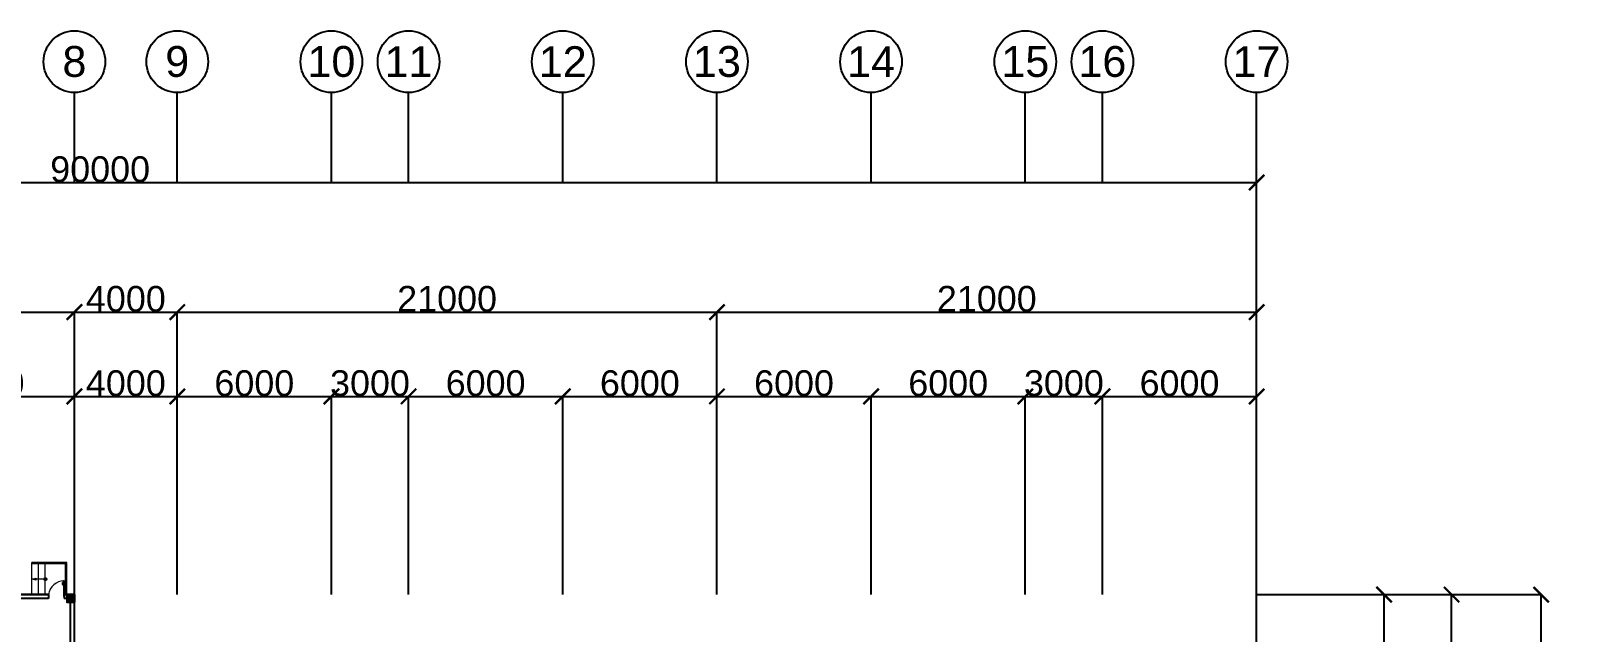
# Model space of a CAD drawing. Header units: millimetres. Extents: x 3339 to 2017737, y 4955 to 2748989.
# Drawn here: x 1619558 to 1679497, y 1307046 to 1330440 of the extents above; entities that cross this region are included whole.
import ezdxf

# ---------------------------------------------------------------- set-up
doc = ezdxf.new("R2010")
doc.units = ezdxf.units.MM
doc.header["$LTSCALE"] = 30
for name, color, linetype, lineweight in [('A-DETL-GENF', 92, 'Continuous', 13), ('A-DOOR', 31, 'Continuous', 13), ('STAIR', 1, 'Continuous', 5), ('T-WAL', 4, 'Continuous', 5)]:
    doc.layers.add(name, color=color, linetype=linetype, lineweight=lineweight)
doc.layers.add('DIM LINES', color=7, linetype='Continuous')
doc.styles.get("Standard").update_dxf_attribs({"font": 'arial.ttf'})
doc.dimstyles.new('GREEN', dxfattribs={"dimtxt": 1000, "dimasz": 600, "dimexe": 0.18, "dimexo": 0.0625, "dimgap": 0.09, "dimtad": 2, "dimdec": 0, "dimzin": 0, "dimdsep": 46, "dimtxsty": 'Standard', "dimblk": 'ARCHTICK', "dimcen": 0.09, "dimclrd": 3, "dimclre": 3, "dimclrt": 2, "dimadec": 0, "dimazin": 0, "dimtfac": 1, "dimtdec": 0, "dimtofl": 0, "dimtmove": 0, "dimatfit": 3, "dimfxl": 1, "dimtolj": 1, "dimtzin": 0, "dimarcsym": 0})

# ---------------------------------------------------------------- blocks, each defined once
blk = doc.blocks.new('_ArchTick')
at = {"color": 0, "linetype": 'ByBlock', "const_width": 0.15}
blk.add_lwpolyline([(-0.5, -0.5), (0.5, 0.5)], dxfattribs=at)
blk = doc.blocks.new('*D861')
at = {"layer": 'Defpoints', "color": 0, "transparency": 16777216}
for p in [(1667256, 1324539), (1577256, 1308509), (1667256, 1301709)]:
    blk.add_point(p, dxfattribs=at)
at = {"layer": 'DIM LINES', "color": 3, "linetype": 'ByBlock', "lineweight": -2, "transparency": 16777216}
for p, q in [((1577256, 1308509), (1577256, 1324539)), ((1577256, 1324539), (1667256, 1324539)), ((1667256, 1301709), (1667256, 1324539))]:
    blk.add_line(p, q, dxfattribs=at)
at = {"layer": 'DIM LINES', "color": 3, "lineweight": -2, "transparency": 16777216, "xscale": 600, "yscale": 600, "zscale": 600, "rotation": 180}
blk.add_blockref('_ArchTick', (1577256, 1324539), dxfattribs=at)
at = {"layer": 'DIM LINES', "color": 3, "lineweight": -2, "transparency": 16777216, "xscale": 600, "yscale": 600, "zscale": 600}
blk.add_blockref('_ArchTick', (1667256, 1324539), dxfattribs=at)
at = {"layer": 'DIM LINES', "color": 2, "transparency": 16777216, "insert": (1622256, 1325050), "char_height": 1000, "attachment_point": 5}
blk.add_mtext('\\A1;90000', dxfattribs=at)
blk = doc.blocks.new('*D862')
at = {"layer": 'Defpoints', "color": 0, "transparency": 16777216}
for p in [(1621256, 1319497), (1577256, 1308509), (1621256, 1289653)]:
    blk.add_point(p, dxfattribs=at)
at = {"layer": 'DIM LINES', "color": 3, "linetype": 'ByBlock', "lineweight": -2, "transparency": 16777216}
for p, q in [((1577256, 1308509), (1577256, 1319497)), ((1577256, 1319497), (1621256, 1319497)), ((1621256, 1289654), (1621256, 1319497))]:
    blk.add_line(p, q, dxfattribs=at)
at = {"layer": 'DIM LINES', "color": 3, "lineweight": -2, "transparency": 16777216, "xscale": 600, "yscale": 600, "zscale": 600, "rotation": 180}
blk.add_blockref('_ArchTick', (1577256, 1319497), dxfattribs=at)
at = {"layer": 'DIM LINES', "color": 3, "lineweight": -2, "transparency": 16777216, "xscale": 600, "yscale": 600, "zscale": 600}
blk.add_blockref('_ArchTick', (1621256, 1319497), dxfattribs=at)
at = {"layer": 'DIM LINES', "color": 2, "transparency": 16777216, "insert": (1599256, 1320008), "char_height": 1000, "attachment_point": 5}
blk.add_mtext('\\A1;44000', dxfattribs=at)
blk = doc.blocks.new('*D863')
at = {"layer": 'Defpoints', "color": 0, "transparency": 16777216}
for p in [(1625256, 1319497), (1621256, 1308509), (1625256, 1308509)]:
    blk.add_point(p, dxfattribs=at)
at = {"layer": 'DIM LINES', "color": 3, "linetype": 'ByBlock', "lineweight": -2, "transparency": 16777216}
for p, q in [((1621256, 1308509), (1621256, 1319497)), ((1621256, 1319497), (1625256, 1319497)), ((1625256, 1308509), (1625256, 1319497))]:
    blk.add_line(p, q, dxfattribs=at)
at = {"layer": 'DIM LINES', "color": 3, "lineweight": -2, "transparency": 16777216, "xscale": 600, "yscale": 600, "zscale": 600, "rotation": 180}
blk.add_blockref('_ArchTick', (1621256, 1319497), dxfattribs=at)
at = {"layer": 'DIM LINES', "color": 3, "lineweight": -2, "transparency": 16777216, "xscale": 600, "yscale": 600, "zscale": 600}
blk.add_blockref('_ArchTick', (1625256, 1319497), dxfattribs=at)
at = {"layer": 'DIM LINES', "color": 2, "transparency": 16777216, "insert": (1623256, 1320008), "char_height": 1000, "attachment_point": 5}
blk.add_mtext('\\A1;4000', dxfattribs=at)
blk = doc.blocks.new('*D665')
at = {"layer": 'Defpoints', "color": 0, "transparency": 16777216}
for p in [(1646256, 1319497), (1625256, 1308509), (1646256, 1308509)]:
    blk.add_point(p, dxfattribs=at)
at = {"layer": 'DIM LINES', "color": 3, "linetype": 'ByBlock', "lineweight": -2, "transparency": 16777216}
for p, q in [((1625256, 1308509), (1625256, 1319497)), ((1625256, 1319497), (1646256, 1319497)), ((1646256, 1308509), (1646256, 1319497))]:
    blk.add_line(p, q, dxfattribs=at)
at = {"layer": 'DIM LINES', "color": 3, "lineweight": -2, "transparency": 16777216, "xscale": 600, "yscale": 600, "zscale": 600, "rotation": 180}
blk.add_blockref('_ArchTick', (1625256, 1319497), dxfattribs=at)
at = {"layer": 'DIM LINES', "color": 3, "lineweight": -2, "transparency": 16777216, "xscale": 600, "yscale": 600, "zscale": 600}
blk.add_blockref('_ArchTick', (1646256, 1319497), dxfattribs=at)
at = {"layer": 'DIM LINES', "color": 2, "transparency": 16777216, "insert": (1635756, 1320008), "char_height": 1000, "attachment_point": 5}
blk.add_mtext('\\A1;21000', dxfattribs=at)
blk = doc.blocks.new('*D666')
at = {"layer": 'Defpoints', "color": 0, "transparency": 16777216}
for p in [(1667256, 1319497), (1646256, 1308509), (1667256, 1308509)]:
    blk.add_point(p, dxfattribs=at)
at = {"layer": 'DIM LINES', "color": 3, "linetype": 'ByBlock', "lineweight": -2, "transparency": 16777216}
for p, q in [((1646256, 1308509), (1646256, 1319497)), ((1646256, 1319497), (1667256, 1319497)), ((1667256, 1308509), (1667256, 1319497))]:
    blk.add_line(p, q, dxfattribs=at)
at = {"layer": 'DIM LINES', "color": 3, "lineweight": -2, "transparency": 16777216, "xscale": 600, "yscale": 600, "zscale": 600, "rotation": 180}
blk.add_blockref('_ArchTick', (1646256, 1319497), dxfattribs=at)
at = {"layer": 'DIM LINES', "color": 3, "lineweight": -2, "transparency": 16777216, "xscale": 600, "yscale": 600, "zscale": 600}
blk.add_blockref('_ArchTick', (1667256, 1319497), dxfattribs=at)
at = {"layer": 'DIM LINES', "color": 2, "transparency": 16777216, "insert": (1656756, 1320008), "char_height": 1000, "attachment_point": 5}
blk.add_mtext('\\A1;21000', dxfattribs=at)
blk = doc.blocks.new('*D673')
at = {"layer": 'Defpoints', "color": 0, "transparency": 16777216}
for p in [(1621256, 1316216), (1614256, 1308509), (1621256, 1308509)]:
    blk.add_point(p, dxfattribs=at)
at = {"layer": 'DIM LINES', "color": 3, "linetype": 'ByBlock', "lineweight": -2, "transparency": 16777216}
for p, q in [((1614256, 1308509), (1614256, 1316217)), ((1614256, 1316216), (1621256, 1316216)), ((1621256, 1308509), (1621256, 1316217))]:
    blk.add_line(p, q, dxfattribs=at)
at = {"layer": 'DIM LINES', "color": 3, "lineweight": -2, "transparency": 16777216, "xscale": 600, "yscale": 600, "zscale": 600, "rotation": 180}
blk.add_blockref('_ArchTick', (1614256, 1316216), dxfattribs=at)
at = {"layer": 'DIM LINES', "color": 3, "lineweight": -2, "transparency": 16777216, "xscale": 600, "yscale": 600, "zscale": 600}
blk.add_blockref('_ArchTick', (1621256, 1316216), dxfattribs=at)
at = {"layer": 'DIM LINES', "color": 2, "transparency": 16777216, "insert": (1617756, 1316727), "char_height": 1000, "attachment_point": 5}
blk.add_mtext('\\A1;7000', dxfattribs=at)
blk = doc.blocks.new('*D674')
at = {"layer": 'Defpoints', "color": 0, "transparency": 16777216}
for p in [(1625256, 1316216), (1621256, 1308509), (1625256, 1308509)]:
    blk.add_point(p, dxfattribs=at)
at = {"layer": 'DIM LINES', "color": 3, "linetype": 'ByBlock', "lineweight": -2, "transparency": 16777216}
for p, q in [((1621256, 1308509), (1621256, 1316217)), ((1621256, 1316216), (1625256, 1316216)), ((1625256, 1308509), (1625256, 1316217))]:
    blk.add_line(p, q, dxfattribs=at)
at = {"layer": 'DIM LINES', "color": 3, "lineweight": -2, "transparency": 16777216, "xscale": 600, "yscale": 600, "zscale": 600, "rotation": 180}
blk.add_blockref('_ArchTick', (1621256, 1316216), dxfattribs=at)
at = {"layer": 'DIM LINES', "color": 3, "lineweight": -2, "transparency": 16777216, "xscale": 600, "yscale": 600, "zscale": 600}
blk.add_blockref('_ArchTick', (1625256, 1316216), dxfattribs=at)
at = {"layer": 'DIM LINES', "color": 2, "transparency": 16777216, "insert": (1623256, 1316727), "char_height": 1000, "attachment_point": 5}
blk.add_mtext('\\A1;4000', dxfattribs=at)
blk = doc.blocks.new('*D675')
at = {"layer": 'Defpoints', "color": 0, "transparency": 16777216}
for p in [(1631256, 1316217), (1625256, 1308509), (1631256, 1308509)]:
    blk.add_point(p, dxfattribs=at)
at = {"layer": 'DIM LINES', "color": 3, "linetype": 'ByBlock', "lineweight": -2, "transparency": 16777216}
for p, q in [((1625256, 1308509), (1625256, 1316217)), ((1625256, 1316217), (1631256, 1316217)), ((1631256, 1308509), (1631256, 1316217))]:
    blk.add_line(p, q, dxfattribs=at)
at = {"layer": 'DIM LINES', "color": 3, "lineweight": -2, "transparency": 16777216, "xscale": 600, "yscale": 600, "zscale": 600, "rotation": 180}
blk.add_blockref('_ArchTick', (1625256, 1316217), dxfattribs=at)
at = {"layer": 'DIM LINES', "color": 3, "lineweight": -2, "transparency": 16777216, "xscale": 600, "yscale": 600, "zscale": 600}
blk.add_blockref('_ArchTick', (1631256, 1316217), dxfattribs=at)
at = {"layer": 'DIM LINES', "color": 2, "transparency": 16777216, "insert": (1628256, 1316727), "char_height": 1000, "attachment_point": 5}
blk.add_mtext('\\A1;6000', dxfattribs=at)
blk = doc.blocks.new('*D676')
at = {"layer": 'Defpoints', "color": 0, "transparency": 16777216}
for p in [(1634256, 1316217), (1631256, 1308509), (1634256, 1308509)]:
    blk.add_point(p, dxfattribs=at)
at = {"layer": 'DIM LINES', "color": 3, "linetype": 'ByBlock', "lineweight": -2, "transparency": 16777216}
for p, q in [((1631256, 1308509), (1631256, 1316217)), ((1631256, 1316217), (1634256, 1316217)), ((1634256, 1308509), (1634256, 1316217))]:
    blk.add_line(p, q, dxfattribs=at)
at = {"layer": 'DIM LINES', "color": 3, "lineweight": -2, "transparency": 16777216, "xscale": 600, "yscale": 600, "zscale": 600, "rotation": 180}
blk.add_blockref('_ArchTick', (1631256, 1316217), dxfattribs=at)
at = {"layer": 'DIM LINES', "color": 3, "lineweight": -2, "transparency": 16777216, "xscale": 600, "yscale": 600, "zscale": 600}
blk.add_blockref('_ArchTick', (1634256, 1316217), dxfattribs=at)
at = {"layer": 'DIM LINES', "color": 2, "transparency": 16777216, "insert": (1632756, 1316728), "char_height": 1000, "attachment_point": 5}
blk.add_mtext('\\A1;3000', dxfattribs=at)
blk = doc.blocks.new('*D677')
at = {"layer": 'Defpoints', "color": 0, "transparency": 16777216}
for p in [(1640256, 1316217), (1634256, 1308509), (1640256, 1308509)]:
    blk.add_point(p, dxfattribs=at)
at = {"layer": 'DIM LINES', "color": 3, "linetype": 'ByBlock', "lineweight": -2, "transparency": 16777216}
for p, q in [((1634256, 1308509), (1634256, 1316217)), ((1634256, 1316217), (1640256, 1316217)), ((1640256, 1308509), (1640256, 1316217))]:
    blk.add_line(p, q, dxfattribs=at)
at = {"layer": 'DIM LINES', "color": 3, "lineweight": -2, "transparency": 16777216, "xscale": 600, "yscale": 600, "zscale": 600, "rotation": 180}
blk.add_blockref('_ArchTick', (1634256, 1316217), dxfattribs=at)
at = {"layer": 'DIM LINES', "color": 3, "lineweight": -2, "transparency": 16777216, "xscale": 600, "yscale": 600, "zscale": 600}
blk.add_blockref('_ArchTick', (1640256, 1316217), dxfattribs=at)
at = {"layer": 'DIM LINES', "color": 2, "transparency": 16777216, "insert": (1637256, 1316727), "char_height": 1000, "attachment_point": 5}
blk.add_mtext('\\A1;6000', dxfattribs=at)
blk = doc.blocks.new('*D678')
at = {"layer": 'Defpoints', "color": 0, "transparency": 16777216}
for p in [(1646256, 1316217), (1640256, 1308509), (1646256, 1308509)]:
    blk.add_point(p, dxfattribs=at)
at = {"layer": 'DIM LINES', "color": 3, "linetype": 'ByBlock', "lineweight": -2, "transparency": 16777216}
for p, q in [((1640256, 1308509), (1640256, 1316217)), ((1640256, 1316217), (1646256, 1316217)), ((1646256, 1308509), (1646256, 1316217))]:
    blk.add_line(p, q, dxfattribs=at)
at = {"layer": 'DIM LINES', "color": 3, "lineweight": -2, "transparency": 16777216, "xscale": 600, "yscale": 600, "zscale": 600, "rotation": 180}
blk.add_blockref('_ArchTick', (1640256, 1316217), dxfattribs=at)
at = {"layer": 'DIM LINES', "color": 3, "lineweight": -2, "transparency": 16777216, "xscale": 600, "yscale": 600, "zscale": 600}
blk.add_blockref('_ArchTick', (1646256, 1316217), dxfattribs=at)
at = {"layer": 'DIM LINES', "color": 2, "transparency": 16777216, "insert": (1643256, 1316727), "char_height": 1000, "attachment_point": 5}
blk.add_mtext('\\A1;6000', dxfattribs=at)
blk = doc.blocks.new('*D679')
at = {"layer": 'Defpoints', "color": 0, "transparency": 16777216}
for p in [(1652256, 1316217), (1646256, 1308509), (1652256, 1308509)]:
    blk.add_point(p, dxfattribs=at)
at = {"layer": 'DIM LINES', "color": 3, "linetype": 'ByBlock', "lineweight": -2, "transparency": 16777216}
for p, q in [((1646256, 1308509), (1646256, 1316217)), ((1646256, 1316217), (1652256, 1316217)), ((1652256, 1308509), (1652256, 1316217))]:
    blk.add_line(p, q, dxfattribs=at)
at = {"layer": 'DIM LINES', "color": 3, "lineweight": -2, "transparency": 16777216, "xscale": 600, "yscale": 600, "zscale": 600, "rotation": 180}
blk.add_blockref('_ArchTick', (1646256, 1316217), dxfattribs=at)
at = {"layer": 'DIM LINES', "color": 3, "lineweight": -2, "transparency": 16777216, "xscale": 600, "yscale": 600, "zscale": 600}
blk.add_blockref('_ArchTick', (1652256, 1316217), dxfattribs=at)
at = {"layer": 'DIM LINES', "color": 2, "transparency": 16777216, "insert": (1649256, 1316727), "char_height": 1000, "attachment_point": 5}
blk.add_mtext('\\A1;6000', dxfattribs=at)
blk = doc.blocks.new('*D680')
at = {"layer": 'Defpoints', "color": 0, "transparency": 16777216}
for p in [(1658256, 1316217), (1652256, 1308509), (1658256, 1308509)]:
    blk.add_point(p, dxfattribs=at)
at = {"layer": 'DIM LINES', "color": 3, "linetype": 'ByBlock', "lineweight": -2, "transparency": 16777216}
for p, q in [((1652256, 1308509), (1652256, 1316217)), ((1652256, 1316217), (1658256, 1316217)), ((1658256, 1308509), (1658256, 1316217))]:
    blk.add_line(p, q, dxfattribs=at)
at = {"layer": 'DIM LINES', "color": 3, "lineweight": -2, "transparency": 16777216, "xscale": 600, "yscale": 600, "zscale": 600, "rotation": 180}
blk.add_blockref('_ArchTick', (1652256, 1316217), dxfattribs=at)
at = {"layer": 'DIM LINES', "color": 3, "lineweight": -2, "transparency": 16777216, "xscale": 600, "yscale": 600, "zscale": 600}
blk.add_blockref('_ArchTick', (1658256, 1316217), dxfattribs=at)
at = {"layer": 'DIM LINES', "color": 2, "transparency": 16777216, "insert": (1655256, 1316727), "char_height": 1000, "attachment_point": 5}
blk.add_mtext('\\A1;6000', dxfattribs=at)
blk = doc.blocks.new('*D681')
at = {"layer": 'Defpoints', "color": 0, "transparency": 16777216}
for p in [(1661256, 1316217), (1658256, 1308509), (1661256, 1308509)]:
    blk.add_point(p, dxfattribs=at)
at = {"layer": 'DIM LINES', "color": 3, "linetype": 'ByBlock', "lineweight": -2, "transparency": 16777216}
for p, q in [((1658256, 1308509), (1658256, 1316217)), ((1658256, 1316217), (1661256, 1316217)), ((1661256, 1308509), (1661256, 1316217))]:
    blk.add_line(p, q, dxfattribs=at)
at = {"layer": 'DIM LINES', "color": 3, "lineweight": -2, "transparency": 16777216, "xscale": 600, "yscale": 600, "zscale": 600, "rotation": 180}
blk.add_blockref('_ArchTick', (1658256, 1316217), dxfattribs=at)
at = {"layer": 'DIM LINES', "color": 3, "lineweight": -2, "transparency": 16777216, "xscale": 600, "yscale": 600, "zscale": 600}
blk.add_blockref('_ArchTick', (1661256, 1316217), dxfattribs=at)
at = {"layer": 'DIM LINES', "color": 2, "transparency": 16777216, "insert": (1659756, 1316728), "char_height": 1000, "attachment_point": 5}
blk.add_mtext('\\A1;3000', dxfattribs=at)
blk = doc.blocks.new('*D682')
at = {"layer": 'Defpoints', "color": 0, "transparency": 16777216}
for p in [(1667256, 1316217), (1661256, 1308509), (1667256, 1308509)]:
    blk.add_point(p, dxfattribs=at)
at = {"layer": 'DIM LINES', "color": 3, "linetype": 'ByBlock', "lineweight": -2, "transparency": 16777216}
for p, q in [((1661256, 1308509), (1661256, 1316217)), ((1661256, 1316217), (1667256, 1316217)), ((1667256, 1308509), (1667256, 1316217))]:
    blk.add_line(p, q, dxfattribs=at)
at = {"layer": 'DIM LINES', "color": 3, "lineweight": -2, "transparency": 16777216, "xscale": 600, "yscale": 600, "zscale": 600, "rotation": 180}
blk.add_blockref('_ArchTick', (1661256, 1316217), dxfattribs=at)
at = {"layer": 'DIM LINES', "color": 3, "lineweight": -2, "transparency": 16777216, "xscale": 600, "yscale": 600, "zscale": 600}
blk.add_blockref('_ArchTick', (1667256, 1316217), dxfattribs=at)
at = {"layer": 'DIM LINES', "color": 2, "transparency": 16777216, "insert": (1664256, 1316727), "char_height": 1000, "attachment_point": 5}
blk.add_mtext('\\A1;6000', dxfattribs=at)
blk = doc.blocks.new('*D708')
at = {"layer": 'Defpoints', "color": 0, "transparency": 16777216}
for p in [(1667256, 1308509), (1678330, 1308509), (1667256, 1238709)]:
    blk.add_point(p, dxfattribs=at)
at = {"layer": 'DIM LINES', "color": 3, "linetype": 'ByBlock', "lineweight": -2, "transparency": 16777216}
for p, q in [((1667256, 1308509), (1678330, 1308509)), ((1678330, 1238709), (1678330, 1308509)), ((1667256, 1238709), (1678330, 1238709))]:
    blk.add_line(p, q, dxfattribs=at)
at = {"layer": 'DIM LINES', "color": 3, "lineweight": -2, "transparency": 16777216, "xscale": 600, "yscale": 600, "zscale": 600}
for p, rotation in [((1678330, 1308509), 90), ((1678330, 1238709), 270)]:
    blk.add_blockref('_ArchTick', p, dxfattribs=dict(at, rotation=rotation))
at = {"layer": 'DIM LINES', "color": 2, "transparency": 16777216, "insert": (1678841, 1273609), "char_height": 1000, "attachment_point": 5, "rotation": 90}
blk.add_mtext('\\A1;69800', dxfattribs=at)
blk = doc.blocks.new('*D709')
at = {"layer": 'Defpoints', "color": 0, "transparency": 16777216}
for p in [(1667256, 1308509), (1674842, 1308509), (1667256, 1301709)]:
    blk.add_point(p, dxfattribs=at)
at = {"layer": 'DIM LINES', "color": 3, "linetype": 'ByBlock', "lineweight": -2, "transparency": 16777216}
for p, q in [((1667256, 1308509), (1674842, 1308509)), ((1674842, 1301709), (1674842, 1308509)), ((1667256, 1301709), (1674842, 1301709))]:
    blk.add_line(p, q, dxfattribs=at)
at = {"layer": 'DIM LINES', "color": 3, "lineweight": -2, "transparency": 16777216, "xscale": 600, "yscale": 600, "zscale": 600}
for p, rotation in [((1674842, 1308509), 90), ((1674842, 1301709), 270)]:
    blk.add_blockref('_ArchTick', p, dxfattribs=dict(at, rotation=rotation))
at = {"layer": 'DIM LINES', "color": 2, "transparency": 16777216, "insert": (1675352, 1305109), "char_height": 1000, "attachment_point": 5, "rotation": 90}
blk.add_mtext('\\A1;6800', dxfattribs=at)
blk = doc.blocks.new('*D721')
at = {"layer": 'Defpoints', "color": 0, "transparency": 16777216}
for p in [(1667257, 1308509), (1672215, 1308509), (1667257, 1301709)]:
    blk.add_point(p, dxfattribs=at)
at = {"layer": 'DIM LINES', "color": 3, "linetype": 'ByBlock', "lineweight": -2, "transparency": 16777216}
for p, q in [((1667257, 1308509), (1672215, 1308509)), ((1672215, 1301709), (1672215, 1308509)), ((1667257, 1301709), (1672215, 1301709))]:
    blk.add_line(p, q, dxfattribs=at)
at = {"layer": 'DIM LINES', "color": 3, "lineweight": -2, "transparency": 16777216, "xscale": 600, "yscale": 600, "zscale": 600}
for p, rotation in [((1672215, 1308509), 90), ((1672215, 1301709), 270)]:
    blk.add_blockref('_ArchTick', p, dxfattribs=dict(at, rotation=rotation))
at = {"layer": 'DIM LINES', "color": 2, "transparency": 16777216, "insert": (1672726, 1305109), "char_height": 1000, "attachment_point": 5, "rotation": 90}
blk.add_mtext('\\A1;6800', dxfattribs=at)

msp = doc.modelspace()

# ---------------------------------------------------------------- hatches: boundary and pattern name
h = msp.add_hatch(color=2)
h.dxf.hatch_style = 1
h.paths.add_polyline_path([(1621255.787, 1308509.357), (1620955.787, 1308509.357), (1620955.787, 1308209.357), (1621255.787, 1308209.357)])

# ---------------------------------------------------------------- linework, layer by layer
for p, q in [((1621255.787, 1324539.478), (1621255.787, 1328039.478)), ((1625255.427, 1324539.478), (1625255.427, 1328039.478)), ((1631255.787, 1324539.478), (1631255.787, 1328039.478)), ((1634255.787, 1324539.478), (1634255.787, 1328039.478)), ((1640255.787, 1324539.478), (1640255.787, 1328039.478)), ((1646255.787, 1324540.018), (1646255.787, 1328040.018)), ((1652255.787, 1324539.478), (1652255.787, 1328039.478)), ((1658255.787, 1324539.478), (1658255.787, 1328039.478)), ((1661255.787, 1324539.478), (1661255.787, 1328039.478)), ((1667255.787, 1324540.018), (1667255.787, 1328040.018)), ((1620249.911, 1308509.357), (1620249.911, 1308359.357)), ((1620855.787, 1308509.357), (1620855.787, 1308359.357)), ((1621255.787, 1308509.357), (1621255.787, 1308209.357)), ((1620249.911, 1308359.357), (1590111.662, 1308359.357)), ((1621105.787, 1308359.357), (1620855.787, 1308359.357)), ((1621255.787, 1308209.357), (1621105.787, 1308209.357)), ((1621105.787, 1302659.357), (1621105.787, 1308209.357))]:
    msp.add_line(p, q)
at = {"color": 0}
for p, q in [((1616305.787, 1308509.357), (1620249.911, 1308509.357)), ((1620249.911, 1308509.357), (1617755.787, 1308509.357)), ((1620855.787, 1308509.357), (1621255.787, 1308509.357)), ((1621255.787, 1308509.357), (1620855.787, 1308509.357)), ((1621255.787, 1290259.357), (1621255.787, 1308509.357)), ((1621105.787, 1296509.357), (1621105.787, 1308359.357))]:
    msp.add_line(p, q, dxfattribs=at)
msp.add_lwpolyline([(1621255.787, 1308509.357), (1620955.787, 1308509.357), (1620955.787, 1308209.357), (1621255.787, 1308209.357), (1621255.787, 1308509.357)], close=True)
at = {"color": 1}
for centre in [(1621255.787, 1329239.478), (1625255.427, 1329239.478), (1631255.787, 1329239.478), (1634255.787, 1329239.478), (1640255.787, 1329239.478), (1646255.787, 1329240.018), (1652255.787, 1329239.478), (1658255.787, 1329239.478), (1661255.787, 1329239.478), (1667255.787, 1329240.018)]:
    msp.add_circle(centre, 1200, dxfattribs=at)
at = {"layer": 'A-DETL-GENF'}
for p, q in [((1620797.212, 1308984.145), (1620787.687, 1308984.145)), ((1620787.687, 1308984.145), (1620787.687, 1308955.57)), ((1620796.272, 1308955.57), (1620787.687, 1308955.57)), ((1620787.687, 1308955.57), (1620787.687, 1308893.765)), ((1620787.687, 1308955.57), (1620797.212, 1308955.57)), ((1620796.272, 1308902.655), (1620787.687, 1308894.07)), ((1620787.687, 1308893.765), (1620802.057, 1308893.765)), ((1620796.272, 1308902.655), (1620796.272, 1308955.57)), ((1620802.057, 1308902.655), (1620796.272, 1308902.655)), ((1620797.212, 1308955.57), (1620797.212, 1308984.145)), ((1620821.024, 1308981.764), (1620797.212, 1308981.764)), ((1620797.212, 1308981.764), (1620797.212, 1308957.951)), ((1620797.212, 1308957.951), (1620821.024, 1308957.951)), ((1620802.057, 1308893.765), (1620802.057, 1308902.655)), ((1620825.787, 1309012.72), (1620821.024, 1309007.957)), ((1620821.024, 1309007.957), (1620821.024, 1308931.757)), ((1620821.024, 1308957.951), (1620821.024, 1308981.764)), ((1620821.024, 1308931.757), (1620825.787, 1308926.995)), ((1620825.787, 1308926.995), (1620825.787, 1309012.72)), ((1620855.787, 1309012.72), (1620855.787, 1308926.995)), ((1620860.549, 1309007.957), (1620855.787, 1309012.72)), ((1620855.787, 1308926.995), (1620860.549, 1308931.757)), ((1620860.549, 1308931.757), (1620860.549, 1309007.957)), ((1620884.362, 1308981.764), (1620860.549, 1308981.764)), ((1620860.549, 1308981.764), (1620860.549, 1308957.951)), ((1620860.549, 1308957.951), (1620884.362, 1308957.951)), ((1620885.301, 1308902.655), (1620879.516, 1308902.655)), ((1620879.516, 1308902.655), (1620879.516, 1308893.765)), ((1620879.516, 1308893.765), (1620893.887, 1308893.765)), ((1620893.887, 1308984.145), (1620884.362, 1308984.145)), ((1620884.362, 1308984.145), (1620884.362, 1308955.57)), ((1620884.362, 1308957.951), (1620884.362, 1308981.764)), ((1620884.362, 1308955.57), (1620893.887, 1308955.57)), ((1620893.887, 1308955.57), (1620885.301, 1308955.57)), ((1620885.301, 1308955.57), (1620885.301, 1308902.655)), ((1620885.301, 1308902.655), (1620893.887, 1308894.07)), ((1620893.887, 1308955.57), (1620893.887, 1308984.145)), ((1620893.887, 1308893.765), (1620893.887, 1308955.57))]:
    msp.add_line(p, q, dxfattribs=at)
at = {"layer": 'A-DOOR', "lineweight": 18}
for p, q in [((1620855.787, 1309044.857), (1620825.787, 1309044.857)), ((1620825.787, 1309044.857), (1620825.787, 1308434.357)), ((1620855.787, 1308434.357), (1620855.787, 1309044.857)), ((1620825.787, 1308434.357), (1620855.787, 1308434.357))]:
    msp.add_line(p, q, dxfattribs=at)
at = {"layer": 'A-DOOR'}
msp.add_arc((1620855.787, 1308434.357), 610.5, 90, 172.94338002, dxfattribs=at)
at = {"layer": 'STAIR', "color": 244, "linetype": 'ByBlock', "true_color": 0x991b1e}
for p, q in [((1619600.231, 1308509.357), (1619600.231, 1309759.357)), ((1619861.342, 1308509.357), (1619861.342, 1309709.357)), ((1620122.453, 1308509.357), (1620122.453, 1309709.357))]:
    msp.add_line(p, q, dxfattribs=at)
at = {"layer": 'STAIR', "color": 1}
for p, q in [((1619600.231, 1309109.357), (1619753.629, 1309151.322)), ((1619753.629, 1309070.558), (1619600.231, 1309109.357)), ((1620182.833, 1309109.357), (1619600.231, 1309109.357)), ((1619753.629, 1309151.322), (1619753.629, 1309070.558))]:
    msp.add_line(p, q, dxfattribs=at)
msp.add_circle((1620122.453, 1309109.357), 60.379, dxfattribs=at)
at = {"layer": 'T-WAL', "color": 244, "linetype": 'ByBlock', "true_color": 0x991b1e}
for p, q in [((1620955.787, 1309759.357), (1619600.231, 1309759.357)), ((1620930.787, 1309734.357), (1619600.231, 1309734.357)), ((1620905.787, 1309709.357), (1619600.231, 1309709.357)), ((1620905.787, 1308509.357), (1620905.787, 1309709.357)), ((1620930.787, 1308509.357), (1620930.787, 1309734.357)), ((1620955.787, 1308509.357), (1620955.787, 1309759.357))]:
    msp.add_line(p, q, dxfattribs=at)

# ---------------------------------------------------------------- texts
at = {"color": 1, "char_height": 1200, "attachment_point": 5}
for s, insert in [('8', (1621255.787, 1329239.478)), ('9', (1625255.427, 1329239.478)), ('10', (1631255.787, 1329239.478)), ('11', (1634255.787, 1329239.478)), ('12', (1640255.787, 1329239.478)), ('13', (1646255.787, 1329240.018)), ('14', (1652255.787, 1329239.478)), ('15', (1658255.787, 1329239.478)), ('16', (1661255.787, 1329239.478)), ('17', (1667255.787, 1329240.018))]:
    msp.add_mtext_dynamic_manual_height_columns(s, width=2400, gutter_width=1, heights=[2400], dxfattribs=dict(at, insert=insert))

# ---------------------------------------------------------------- dimensions: what is measured, and where the dimension line sits
at = {"layer": 'DIM LINES', "color": 0}
for base, p1, p2, picture, middle in [((1667255.787, 1324539.298), (1577255.787, 1308509.357), (1667255.787, 1301709.357), '*D861', (1622255.787, 1325049.961)), ((1621255.787, 1319496.948), (1577255.787, 1308509.357), (1621255.787, 1289653.482), '*D862', (1599255.787, 1320007.611)), ((1625255.787, 1319497.128), (1621255.787, 1308509.357), (1625255.787, 1308509.357), '*D863', (1623255.787, 1320007.791)), ((1646255.787, 1319497.128), (1625255.787, 1308509.357), (1646255.787, 1308509.357), '*D665', (1635755.787, 1320007.791)), ((1667255.787, 1319497.128), (1646255.787, 1308509.357), (1667255.787, 1308509.357), '*D666', (1656755.787, 1320007.791)), ((1621255.787, 1316216.35), (1614255.787, 1308509.357), (1621255.787, 1308509.357), '*D673', (1617755.787, 1316727.012)), ((1625255.787, 1316216.35), (1621255.787, 1308509.357), (1625255.787, 1308509.357), '*D674', (1623255.787, 1316727.012)), ((1631255.787, 1316216.53), (1625255.787, 1308509.357), (1631255.787, 1308509.357), '*D675', (1628255.787, 1316727.192)), ((1634255.787, 1316216.53), (1631255.787, 1308509.357), (1634255.787, 1308509.357), '*D676', (1632755.787, 1316727.534)), ((1640255.787, 1316216.53), (1634255.787, 1308509.357), (1640255.787, 1308509.357), '*D677', (1637255.787, 1316727.192)), ((1646255.787, 1316216.53), (1640255.787, 1308509.357), (1646255.787, 1308509.357), '*D678', (1643255.787, 1316727.192)), ((1652255.787, 1316216.53), (1646255.787, 1308509.357), (1652255.787, 1308509.357), '*D679', (1649255.787, 1316727.192)), ((1658255.787, 1316216.53), (1652255.787, 1308509.357), (1658255.787, 1308509.357), '*D680', (1655255.787, 1316727.192)), ((1661255.787, 1316216.53), (1658255.787, 1308509.357), (1661255.787, 1308509.357), '*D681', (1659755.787, 1316727.534)), ((1667255.787, 1316216.53), (1661255.787, 1308509.357), (1667255.787, 1308509.357), '*D682', (1664255.787, 1316727.192))]:
    dim = msp.add_linear_dim(base=base, p1=p1, p2=p2, dimstyle='GREEN', dxfattribs=at)
    dim.commit()
    dim.dimension.update_dxf_attribs({"geometry": picture, "text_midpoint": middle})
for base, p1, p2, picture, middle in [((1678330.179, 1308509.357), (1667255.787, 1238709.357), (1667255.787, 1308509.357), '*D708', (1678840.842, 1273609.357)), ((1674841.648, 1308509.357), (1667255.787, 1301709.357), (1667255.787, 1308509.357), '*D709', (1675352.311, 1305109.357)), ((1672215.152, 1308509.357), (1667257.407, 1301709.357), (1667257.407, 1308509.357), '*D721', (1672725.815, 1305109.357))]:
    dim = msp.add_linear_dim(base=base, p1=p1, p2=p2, angle=90, dimstyle='GREEN', dxfattribs=at)
    dim.commit()
    dim.dimension.update_dxf_attribs({"geometry": picture, "text_midpoint": middle})

doc.saveas('drawing.dxf')
